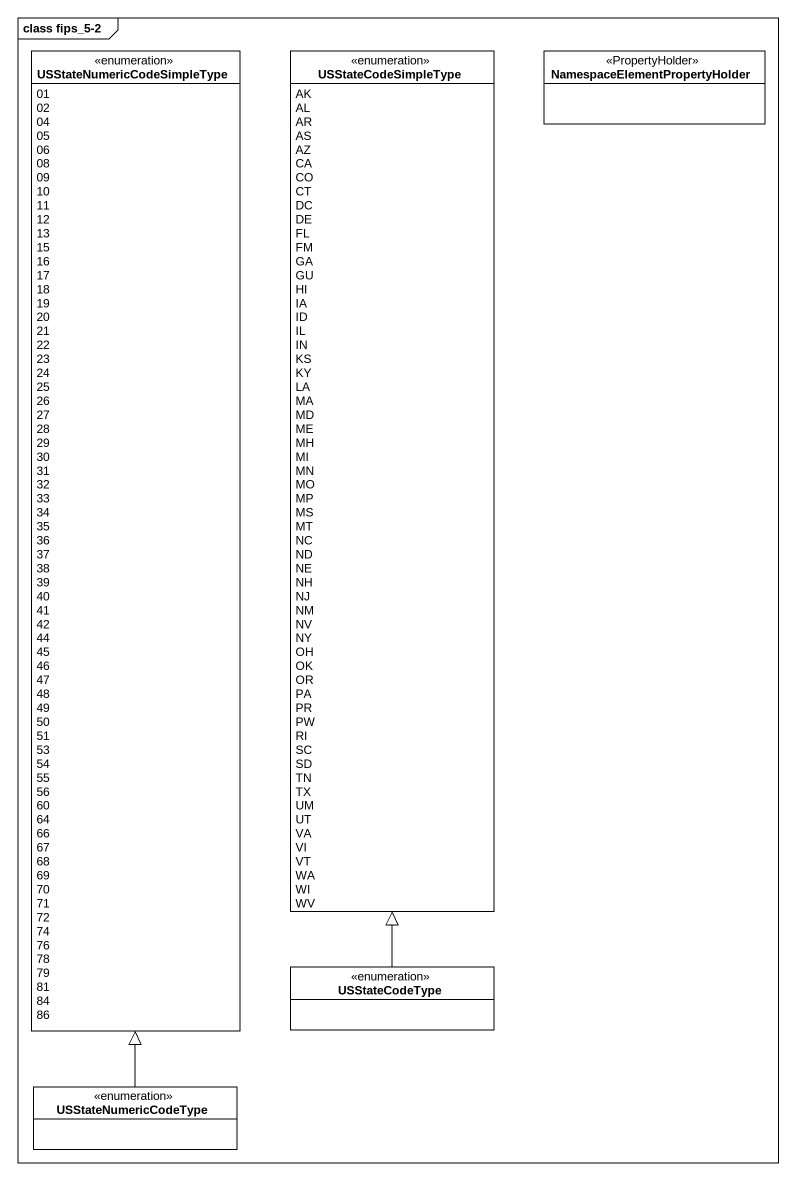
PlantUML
@startuml
mainframe class fips_5-2
hide circle
hide empty members
enum USStateNumericCodeSimpleType {
  01
  02
  04
  05
  06
  08
  09
  10
  11
  12
  13
  15
  16
  17
  18
  19
  20
  21
  22
  23
  24
  25
  26
  27
  28
  29
  30
  31
  32
  33
  34
  35
  36
  37
  38
  39
  40
  41
  42
  44
  45
  46
  47
  48
  49
  50
  51
  53
  54
  55
  56
  60
  64
  66
  67
  68
  69
  70
  71
  72
  74
  76
  78
  79
  81
  84
  86
}
enum USStateCodeSimpleType {
  AK
  AL
  AR
  AS
  AZ
  CA
  CO
  CT
  DC
  DE
  FL
  FM
  GA
  GU
  HI
  IA
  ID
  IL
  IN
  KS
  KY
  LA
  MA
  MD
  ME
  MH
  MI
  MN
  MO
  MP
  MS
  MT
  NC
  ND
  NE
  NH
  NJ
  NM
  NV
  NY
  OH
  OK
  OR
  PA
  PR
  PW
  RI
  SC
  SD
  TN
  TX
  UM
  UT
  VA
  VI
  VT
  WA
  WI
  WV
}
class "NamespaceElementPropertyHolder" as NamespaceElementPropertyHold <<PropertyHolder>>
enum USStateCodeType
enum USStateNumericCodeType
USStateCodeType -up-|> USStateCodeSimpleType
USStateNumericCodeType -up-|> USStateNumericCodeSimpleType
@enduml
